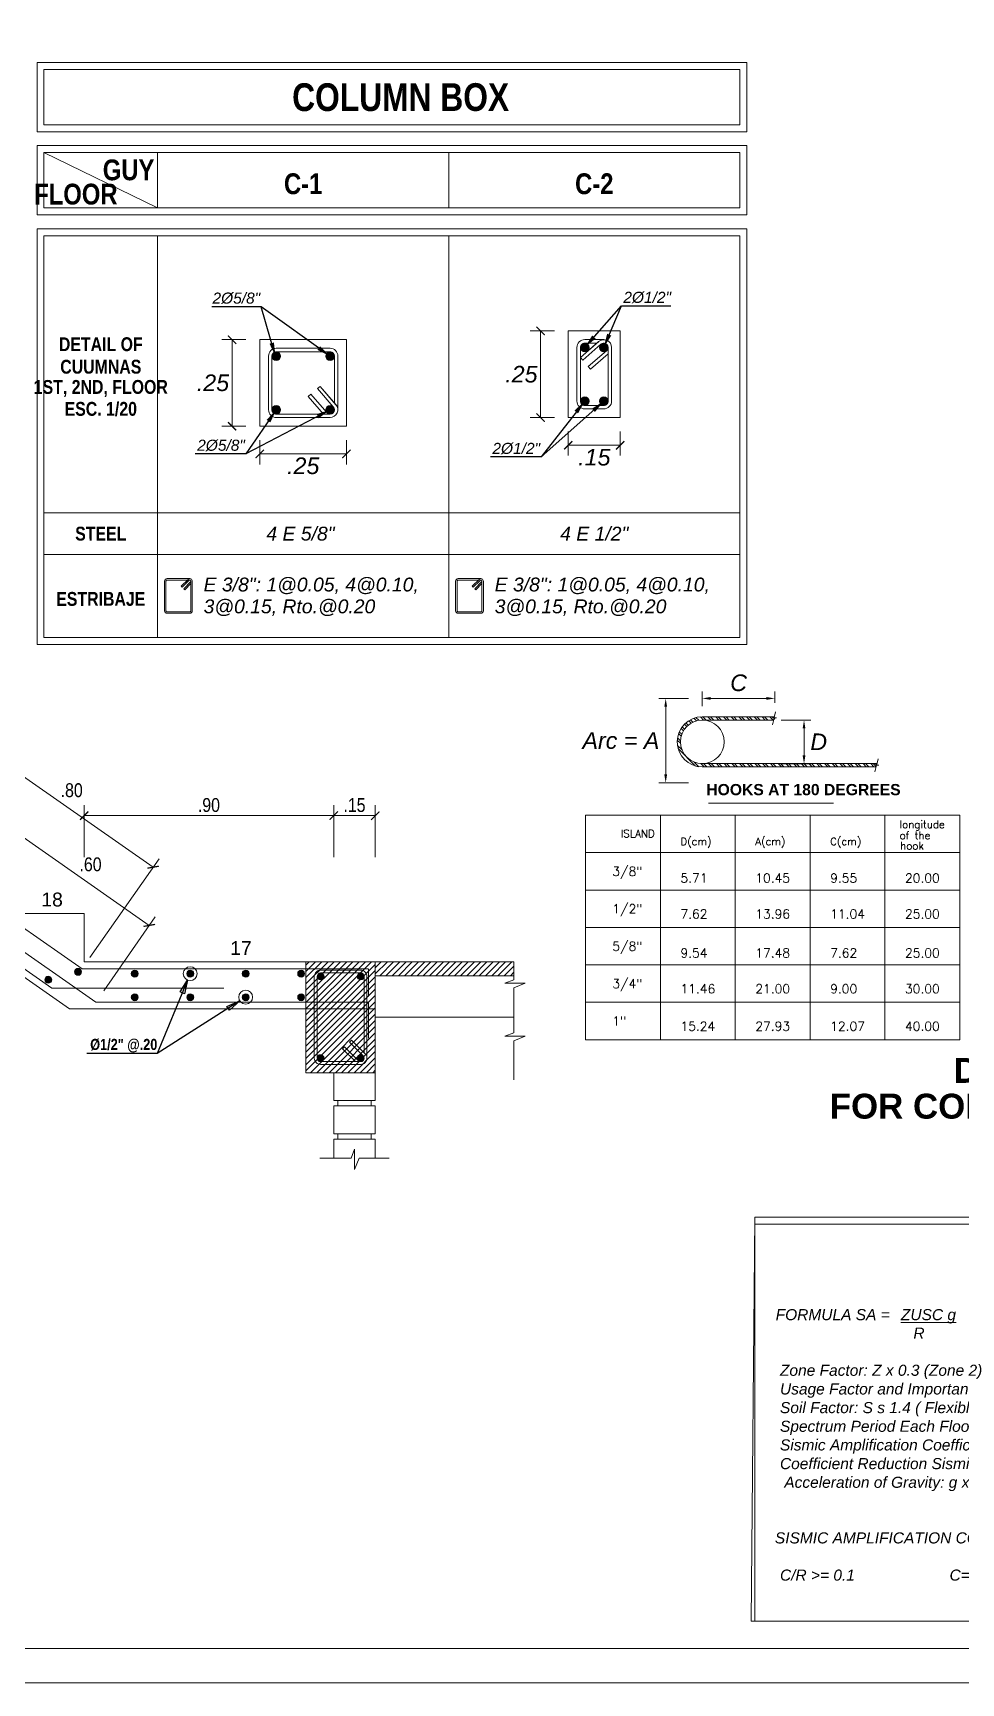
# Model space of a CAD drawing. Header units: millimetres. Extents: x 56 to 215, y 47 to 103.
# Drawn here: x 202.63 to 209.33, y 75.1 to 87.01 of the extents above; entities that cross this region are included whole.
import ezdxf
from ezdxf.enums import TextEntityAlignment as Align

# ---------------------------------------------------------------- set-up
doc = ezdxf.new("R2010")
doc.units = ezdxf.units.MM
doc.linetypes.add('CENTER2', pattern=[28.575, 19.05, -3.175, 3.175, -3.175])
for name, color, linetype, lineweight in [('E_Columna', 3, 'Continuous', 25), ('E_Estribo', 1, 'CENTER2', 20), ('E_Fierros', 2, 'Continuous', 50), ('G_Achurados', 54, 'Continuous', 5), ('G_Complemento', 30, 'Continuous', 20), ('G_Sombreados', 8, 'Continuous', 9), ('G_Texto', 122, 'Continuous', 20)]:
    doc.layers.add(name, color=color, linetype=linetype, lineweight=lineweight)
doc.layers.add('G_Acotación', color=171, linetype='Continuous')
doc.styles.add('Acotacion', font='ARIALN.TTF')
doc.styles.add('ARIAL', font='ariali.ttf', dxfattribs={"height": 0.12})
doc.styles.add('ARIAL1.2', font='arial.ttf', dxfattribs={"width": 1.2})
doc.styles.add('Cotas', font='ARIALNB.TTF', dxfattribs={"height": 0.1})
doc.styles.add('Notas', font='ARIALNB.TTF', dxfattribs={"height": 0.15})
doc.styles.add('Textos', font='simplex.shx', dxfattribs={"width": 0.8, "oblique": 20})
doc.styles.add('Titulo Detalles', font='swissb.ttf')
doc.dimstyles.new('125', dxfattribs={"dimtxt": 1, "dimasz": 0.06, "dimexe": 0.06, "dimexo": 0.1, "dimgap": 0.08, "dimtad": 3, "dimtih": 1, "dimtoh": 1, "dimlfac": 0.5, "dimzin": 1, "dimdsep": 46, "dimtxsty": 'Cotas', "dimblk": 'ARCHTICK', "dimcen": 2.5, "dimdle": 0.06, "dimclrt": 4, "dimazin": 0, "dimtp": 0.2, "dimtm": 0.2, "dimtfac": 1, "dimtix": 1, "dimtmove": 1, "dimatfit": 3, "dimfxl": 1, "dimtolj": 1, "dimtzin": 1, "dimarcsym": 0})
doc.dimstyles.new('Indicadores', dxfattribs={"dimtxt": 0.08, "dimasz": 0.08, "dimexe": 0.05, "dimexo": 0.1, "dimgap": 0.05, "dimtad": 2, "dimtih": 1, "dimtoh": 1, "dimzin": 4, "dimdsep": 46, "dimtxsty": 'ARIAL', "dimblk1": 'ARCHTICK', "dimblk2": 'ARCHTICK', "dimsah": 1, "dimcen": 0.02, "dimclrd": 8, "dimclre": 8, "dimclrt": 7, "dimadec": 0, "dimazin": 0, "dimtfac": 1, "dimtmove": 2, "dimatfit": 3, "dimldrblk": 'CLOSEDBLANK', "dimfxl": 1, "dimtolj": 1, "dimtzin": 4, "dimlwd": 9, "dimlwe": 9, "dimarcsym": 0})
doc.dimstyles.new('Lenin_20', dxfattribs={"dimscale": 0.5, "dimtxt": 0.1, "dimasz": 0.12, "dimexe": 0.15, "dimexo": 0.2, "dimgap": 0.05, "dimtad": 2, "dimtih": 1, "dimtoh": 1, "dimlfac": 0.4, "dimzin": 4, "dimdsep": 46, "dimtxsty": 'ARIAL', "dimblk": 'ARCHTICK', "dimcen": 0.12, "dimclrd": 256, "dimclre": 256, "dimclrt": 4, "dimazin": 1, "dimtm": 1e-09, "dimtfac": 1, "dimtmove": 2, "dimatfit": 2, "dimldrblk": 'ARCHTICK', "dimfxl": 1, "dimtolj": 1, "dimlwd": 13, "dimlwe": 18, "dimarcsym": 0})
doc.dimstyles.new('Lenin_25', dxfattribs={"dimscale": 0.5, "dimtxt": 0.2, "dimasz": 0.12, "dimexe": 0.15, "dimexo": 0.2, "dimgap": 0.05, "dimtad": 2, "dimtih": 1, "dimtoh": 1, "dimlfac": 0.5, "dimzin": 4, "dimdsep": 46, "dimtxsty": 'Acotacion', "dimblk": 'ARCHTICK', "dimcen": 0.12, "dimclrd": 256, "dimclre": 256, "dimclrt": 4, "dimazin": 1, "dimtm": 1e-09, "dimtfac": 1, "dimtmove": 2, "dimatfit": 2, "dimldrblk": 'ARCHTICK', "dimfxl": 1, "dimtolj": 1, "dimlwd": 13, "dimlwe": 18, "dimarcsym": 0})
doc.dimstyles.new('N1-20', dxfattribs={"dimtxt": 0.08, "dimasz": 0.07, "dimexe": 0.05, "dimexo": 0.12, "dimgap": 0.07, "dimtad": 2, "dimtih": 1, "dimtoh": 1, "dimlfac": 0.4, "dimzin": 4, "dimdsep": 46, "dimtxsty": 'ARIAL', "dimblk": 'ARCHTICK', "dimcen": 0.1, "dimdle": 0.05, "dimclrd": 256, "dimclre": 256, "dimclrt": 151, "dimadec": 0, "dimazin": 0, "dimtfac": 1, "dimtix": 1, "dimtmove": 0, "dimatfit": 3, "dimfxl": 1, "dimtolj": 1, "dimtzin": 0, "dimlwd": -1, "dimlwe": -1, "dimarcsym": 0})

# ---------------------------------------------------------------- blocks, each defined once
blk = doc.blocks.new('_ArchTick')
at = {"color": 0, "linetype": 'ByBlock', "const_width": 0.15}
blk.add_lwpolyline([(-0.5, -0.5), (0.5, 0.5)], dxfattribs=at)
blk = doc.blocks.new('*D411')
at = {"layer": 'Defpoints', "color": 0, "transparency": 16777216}
for p in [(201.677, 81.174), (203.5, 80.99), (202.987, 80.257)]:
    blk.add_point(p, dxfattribs=at)
at = {"layer": 'G_Acotación', "lineweight": 18, "transparency": 16777216}
for p, q in [((201.734, 81.256), (202.233, 81.969)), ((203.045, 80.339), (203.543, 81.051))]:
    blk.add_line(p, q, dxfattribs=at)
at = {"layer": 'G_Acotación', "lineweight": 13, "transparency": 16777216}
blk.add_line((202.19, 81.907), (203.5, 80.99), dxfattribs=at)
at = {"layer": 'G_Acotación', "lineweight": 13, "transparency": 16777216, "xscale": 0.06, "yscale": 0.06, "zscale": 0.06}
for p, rotation in [((202.19, 81.907), 145.0079798014343), ((203.5, 80.99), 325.0079798014343)]:
    blk.add_blockref('_ArchTick', p, dxfattribs=dict(at, rotation=rotation))
at = {"layer": 'G_Acotación', "color": 4, "lineweight": 5, "transparency": 16777216, "insert": (202.913, 81.545), "char_height": 0.1, "attachment_point": 5, "style": 'Acotacion'}
blk.add_mtext('\\A1;.80', dxfattribs=at)
blk = doc.blocks.new('*D416')
at = {"layer": 'Defpoints', "color": 0, "transparency": 16777216}
for p in [(205.103, 81.362), (204.803, 80.962), (205.103, 80.962)]:
    blk.add_point(p, dxfattribs=at)
at = {"layer": 'G_Acotación', "lineweight": 18, "transparency": 16777216}
for p, q in [((204.803, 81.062), (204.803, 81.437)), ((205.103, 81.062), (205.103, 81.437))]:
    blk.add_line(p, q, dxfattribs=at)
at = {"layer": 'G_Acotación', "lineweight": 13, "transparency": 16777216}
blk.add_line((204.803, 81.362), (205.103, 81.362), dxfattribs=at)
at = {"layer": 'G_Acotación', "lineweight": 13, "transparency": 16777216, "xscale": 0.06, "yscale": 0.06, "zscale": 0.06, "rotation": 180}
blk.add_blockref('_ArchTick', (204.803, 81.362), dxfattribs=at)
at = {"layer": 'G_Acotación', "lineweight": 13, "transparency": 16777216, "xscale": 0.06, "yscale": 0.06, "zscale": 0.06}
blk.add_blockref('_ArchTick', (205.103, 81.362), dxfattribs=at)
at = {"layer": 'G_Acotación', "color": 4, "lineweight": 5, "transparency": 16777216, "insert": (204.953, 81.438), "char_height": 0.1, "attachment_point": 5, "style": 'Acotacion'}
blk.add_mtext('\\A1;.15', dxfattribs=at)
blk = doc.blocks.new('*D417')
at = {"layer": 'Defpoints', "color": 0, "transparency": 16777216}
for p in [(203.003, 81.362), (203.003, 80.962), (204.803, 80.962)]:
    blk.add_point(p, dxfattribs=at)
at = {"layer": 'G_Acotación', "lineweight": 18, "transparency": 16777216}
for p, q in [((203.003, 81.062), (203.003, 81.437)), ((204.803, 81.062), (204.803, 81.437))]:
    blk.add_line(p, q, dxfattribs=at)
at = {"layer": 'G_Acotación', "lineweight": 13, "transparency": 16777216}
blk.add_line((204.803, 81.362), (203.003, 81.362), dxfattribs=at)
at = {"layer": 'G_Acotación', "lineweight": 13, "transparency": 16777216, "xscale": 0.06, "yscale": 0.06, "zscale": 0.06, "rotation": 180}
blk.add_blockref('_ArchTick', (203.003, 81.362), dxfattribs=at)
at = {"layer": 'G_Acotación', "lineweight": 13, "transparency": 16777216, "xscale": 0.06, "yscale": 0.06, "zscale": 0.06}
blk.add_blockref('_ArchTick', (204.803, 81.362), dxfattribs=at)
at = {"layer": 'G_Acotación', "color": 4, "lineweight": 5, "transparency": 16777216, "insert": (203.903, 81.438), "char_height": 0.1, "attachment_point": 5, "style": 'Acotacion'}
blk.add_mtext('\\A1;.90', dxfattribs=at)
blk = doc.blocks.new('*D486')
at = {"layer": 'Defpoints', "color": 0, "transparency": 16777216}
for p in [(202.49, 81.258), (202.103, 80.705), (203.086, 80.017)]:
    blk.add_point(p, dxfattribs=at)
at = {"layer": 'G_Acotación', "lineweight": 18, "transparency": 16777216}
for p, q in [((202.16, 80.787), (202.533, 81.319)), ((203.144, 80.099), (203.516, 80.631))]:
    blk.add_line(p, q, dxfattribs=at)
at = {"layer": 'G_Acotación', "lineweight": 13, "transparency": 16777216}
blk.add_line((203.473, 80.57), (202.49, 81.258), dxfattribs=at)
at = {"layer": 'G_Acotación', "lineweight": 13, "transparency": 16777216, "xscale": 0.06, "yscale": 0.06, "zscale": 0.06}
for p, rotation in [((202.49, 81.258), 145.007979801449), ((203.473, 80.57), 325.007979801449)]:
    blk.add_blockref('_ArchTick', p, dxfattribs=dict(at, rotation=rotation))
at = {"layer": 'G_Acotación', "color": 4, "lineweight": 5, "transparency": 16777216, "insert": (203.049, 81.01), "char_height": 0.1, "attachment_point": 5, "style": 'Acotacion'}
blk.add_mtext('\\A1;.60', dxfattribs=at)
blk = doc.blocks.new('*D488')
at = {"layer": 'Defpoints', "color": 0, "transparency": 16777216}
for p in [(206.495, 84.235), (206.87, 84.235), (206.87, 84.035)]:
    blk.add_point(p, dxfattribs=at)
at = {"layer": 'G_Acotación', "lineweight": 18, "transparency": 16777216}
for p, q in [((206.495, 84.135), (206.495, 83.96)), ((206.87, 84.135), (206.87, 83.96))]:
    blk.add_line(p, q, dxfattribs=at)
at = {"layer": 'G_Acotación', "lineweight": 13, "transparency": 16777216}
blk.add_line((206.495, 84.035), (206.87, 84.035), dxfattribs=at)
at = {"layer": 'G_Acotación', "lineweight": 13, "transparency": 16777216, "xscale": 0.06, "yscale": 0.06, "zscale": 0.06, "rotation": 180}
blk.add_blockref('_ArchTick', (206.495, 84.035), dxfattribs=at)
at = {"layer": 'G_Acotación', "lineweight": 13, "transparency": 16777216, "xscale": 0.06, "yscale": 0.06, "zscale": 0.06}
blk.add_blockref('_ArchTick', (206.87, 84.035), dxfattribs=at)
at = {"layer": 'G_Acotación', "color": 4, "lineweight": 5, "transparency": 16777216, "insert": (206.683, 83.948), "char_height": 0.12, "attachment_point": 5, "style": 'ARIAL'}
blk.add_mtext('\\A1;.15', dxfattribs=at)
blk = doc.blocks.new('*D489')
at = {"layer": 'Defpoints', "color": 0, "transparency": 16777216}
for p in [(206.295, 84.86), (206.495, 84.86), (206.495, 84.235)]:
    blk.add_point(p, dxfattribs=at)
at = {"layer": 'G_Acotación', "lineweight": 18, "transparency": 16777216}
for p, q in [((206.395, 84.86), (206.22, 84.86)), ((206.395, 84.235), (206.22, 84.235))]:
    blk.add_line(p, q, dxfattribs=at)
at = {"layer": 'G_Acotación', "lineweight": 13, "transparency": 16777216}
blk.add_line((206.295, 84.235), (206.295, 84.86), dxfattribs=at)
at = {"layer": 'G_Acotación', "lineweight": 13, "transparency": 16777216, "xscale": 0.06, "yscale": 0.06, "zscale": 0.06}
for p, rotation in [((206.295, 84.86), 90), ((206.295, 84.235), 270)]:
    blk.add_blockref('_ArchTick', p, dxfattribs=dict(at, rotation=rotation))
at = {"layer": 'G_Acotación', "color": 4, "lineweight": 5, "transparency": 16777216, "insert": (206.157, 84.547), "char_height": 0.12, "attachment_point": 5, "style": 'ARIAL'}
blk.add_mtext('\\A1;.25', dxfattribs=at)
blk = doc.blocks.new('*D490')
at = {"layer": 'Defpoints', "color": 0, "transparency": 16777216}
for p in [(204.27, 84.172), (204.895, 84.172), (204.895, 83.972)]:
    blk.add_point(p, dxfattribs=at)
at = {"layer": 'G_Acotación', "lineweight": 18, "transparency": 16777216}
for p, q in [((204.27, 84.072), (204.27, 83.897)), ((204.895, 84.072), (204.895, 83.897))]:
    blk.add_line(p, q, dxfattribs=at)
at = {"layer": 'G_Acotación', "lineweight": 13, "transparency": 16777216}
blk.add_line((204.27, 83.972), (204.895, 83.972), dxfattribs=at)
at = {"layer": 'G_Acotación', "lineweight": 13, "transparency": 16777216, "xscale": 0.06, "yscale": 0.06, "zscale": 0.06, "rotation": 180}
blk.add_blockref('_ArchTick', (204.27, 83.972), dxfattribs=at)
at = {"layer": 'G_Acotación', "lineweight": 13, "transparency": 16777216, "xscale": 0.06, "yscale": 0.06, "zscale": 0.06}
blk.add_blockref('_ArchTick', (204.895, 83.972), dxfattribs=at)
at = {"layer": 'G_Acotación', "color": 4, "lineweight": 5, "transparency": 16777216, "insert": (204.583, 83.886), "char_height": 0.12, "attachment_point": 5, "style": 'ARIAL'}
blk.add_mtext('\\A1;.25', dxfattribs=at)
blk = doc.blocks.new('*D491')
at = {"layer": 'Defpoints', "color": 0, "transparency": 16777216}
for p in [(204.07, 84.797), (204.27, 84.797), (204.27, 84.172)]:
    blk.add_point(p, dxfattribs=at)
at = {"layer": 'G_Acotación', "lineweight": 18, "transparency": 16777216}
for p, q in [((204.17, 84.797), (203.995, 84.797)), ((204.17, 84.172), (203.995, 84.172))]:
    blk.add_line(p, q, dxfattribs=at)
at = {"layer": 'G_Acotación', "lineweight": 13, "transparency": 16777216}
blk.add_line((204.07, 84.172), (204.07, 84.797), dxfattribs=at)
at = {"layer": 'G_Acotación', "lineweight": 13, "transparency": 16777216, "xscale": 0.06, "yscale": 0.06, "zscale": 0.06}
for p, rotation in [((204.07, 84.797), 90), ((204.07, 84.172), 270)]:
    blk.add_blockref('_ArchTick', p, dxfattribs=dict(at, rotation=rotation))
at = {"layer": 'G_Acotación', "color": 4, "lineweight": 5, "transparency": 16777216, "insert": (203.932, 84.485), "char_height": 0.12, "attachment_point": 5, "style": 'ARIAL'}
blk.add_mtext('\\A1;.25', dxfattribs=at)
blk = doc.blocks.new('*D434')
at = {"layer": 'Defpoints', "color": 0, "transparency": 16777216}
for p in [(207.462, 82.208), (207.462, 82.052), (207.985, 82.076)]:
    blk.add_point(p, dxfattribs=at)
at = {"layer": 'G_Acotación', "color": 8, "lineweight": 9, "transparency": 16777216}
for p, q in [((207.462, 82.152), (207.462, 82.258)), ((207.925, 82.208), (207.522, 82.208)), ((207.985, 82.176), (207.985, 82.258))]:
    blk.add_line(p, q, dxfattribs=at)
at = {"layer": 'G_Acotación', "color": 8, "transparency": 16777216}
for points in [[(207.522, 82.218), (207.522, 82.198), (207.462, 82.208)], [(207.925, 82.218), (207.925, 82.198), (207.985, 82.208)]]:
    blk.add_solid(points, dxfattribs=at)
at = {"layer": 'G_Acotación', "color": 7, "lineweight": 5, "transparency": 16777216, "insert": (207.724, 82.32), "char_height": 0.12, "attachment_point": 5, "style": 'ARIAL'}
blk.add_mtext('\\A1;C', dxfattribs=at)
blk = doc.blocks.new('_ClosedBlank')
at = {"color": 0, "linetype": 'ByBlock', "lineweight": -2}
for p, q in [((-1, 0.17), (0, 0)), ((-1, 0.17), (-1, -0.17)), ((0, 0), (-1, -0.17))]:
    blk.add_line(p, q, dxfattribs=at)
blk = doc.blocks.new('*D435')
at = {"layer": 'Defpoints', "color": 0, "transparency": 16777216}
for p in [(207.462, 82.208), (207.198, 81.599), (207.462, 81.599)]:
    blk.add_point(p, dxfattribs=at)
at = {"layer": 'G_Acotación', "color": 8, "lineweight": 9, "transparency": 16777216}
for p, q in [((207.362, 82.208), (207.148, 82.208)), ((207.198, 82.148), (207.198, 81.659)), ((207.362, 81.599), (207.148, 81.599))]:
    blk.add_line(p, q, dxfattribs=at)
at = {"layer": 'G_Acotación', "color": 8, "transparency": 16777216}
for points in [[(207.188, 82.148), (207.208, 82.148), (207.198, 82.208)], [(207.188, 81.659), (207.208, 81.659), (207.198, 81.599)]]:
    blk.add_solid(points, dxfattribs=at)
at = {"layer": 'G_Acotación', "color": 7, "lineweight": 5, "transparency": 16777216, "insert": (206.875, 81.903), "char_height": 0.12, "attachment_point": 5, "style": 'ARIAL'}
blk.add_mtext('\\A1;Arc = A', dxfattribs=at)
blk = doc.blocks.new('*D436')
at = {"layer": 'Defpoints', "color": 0, "transparency": 16777216}
for p in [(207.932, 82.052), (207.932, 81.737), (208.196, 81.737)]:
    blk.add_point(p, dxfattribs=at)
at = {"layer": 'G_Acotación', "color": 8, "lineweight": 9, "transparency": 16777216}
for p, q in [((208.032, 82.052), (208.246, 82.052)), ((208.196, 81.992), (208.196, 81.797)), ((208.032, 81.737), (208.246, 81.737))]:
    blk.add_line(p, q, dxfattribs=at)
at = {"layer": 'G_Acotación', "color": 8, "transparency": 16777216}
for points in [[(208.186, 81.992), (208.206, 81.992), (208.196, 82.052)], [(208.186, 81.797), (208.206, 81.797), (208.196, 81.737)]]:
    blk.add_solid(points, dxfattribs=at)
at = {"layer": 'G_Acotación', "color": 7, "lineweight": 5, "transparency": 16777216, "insert": (208.302, 81.895), "char_height": 0.12, "attachment_point": 5, "style": 'ARIAL'}
blk.add_mtext('\\A1;D', dxfattribs=at)

msp = doc.modelspace()

# ---------------------------------------------------------------- hatches: boundary and pattern name
at = {"layer": 'E_Fierros', "lineweight": 5}
for points in [[(204.3891, 84.6472, 1), (204.3891, 84.7097, 1)], [(204.7454, 84.6784, 1), (204.8079, 84.6784, 1)], [(206.6141, 84.7097, 1), (206.6141, 84.7722, 1)], [(206.7516, 84.7097, 1), (206.7516, 84.7722, 1)], [(204.3579, 84.2909, 1), (204.4204, 84.2909, 1)], [(204.7454, 84.2909, 1), (204.8079, 84.2909, 1)], [(206.6454, 84.3534, 1), (206.5829, 84.3534, 1)], [(206.7516, 84.3222, 1), (206.7516, 84.3847, 1)], [(204.6832, 80.2018, 1), (204.7332, 80.2018, 1)], [(204.6832, 80.2018, 1), (204.7332, 80.2018, 1)], [(204.9732, 80.2018, 1), (205.0232, 80.2018, 1)], [(204.9732, 80.2018, 1), (205.0232, 80.2018, 1)], [(204.7332, 79.6118, 1), (204.6832, 79.6118, 1)], [(205.0232, 79.6118, 1), (204.9732, 79.6118, 1)]]:
    msp.add_hatch(color=256, dxfattribs=at).paths.add_polyline_path(points)
at = {"layer": 'E_Fierros', "linetype": 'ByBlock', "lineweight": 5}
h = msp.add_hatch(dxfattribs=at)
h.set_pattern_fill('ANSI32', color=256, scale=0.105, angle=90, style=0)
h.set_pattern_definition([(135, (191.56808, 71.05956), (-0.02784233, -0.02784233), []), (135, (191.56808, 71.07812), (-0.02784233, -0.02784233), [])])
h.paths.add_polyline_path([(207.4621, 82.0758, 1), (207.4621, 81.7136), (208.7165, 81.7136), (208.7198, 81.7263), (208.7363, 81.7273), (208.7118, 81.7303), (208.7208, 81.7308), (208.7223, 81.7372), (207.4621, 81.7372, -0.4142136), (207.3046, 81.8947, -0.4142136), (207.4621, 82.0522), (207.9854, 82.0522), (207.9854, 82.0758)])
at = {"layer": 'E_Fierros', "lineweight": 5}
h = msp.add_hatch(color=256, dxfattribs=at)
edge = h.paths.add_edge_path()
edge.add_arc((202.959, 80.2348), 0.025, 0, 360)
h = msp.add_hatch(color=256, dxfattribs=at)
edge = h.paths.add_edge_path()
edge.add_arc((202.744, 80.1779), 0.025, 0, 360)
h = msp.add_hatch(color=256, dxfattribs=at)
edge = h.paths.add_edge_path()
edge.add_arc((203.3682, 80.2218), 0.025, 0, 360)
h = msp.add_hatch(color=256, dxfattribs=at)
edge = h.paths.add_edge_path()
edge.add_arc((203.7682, 80.2218), 0.025, 0, 360)
h = msp.add_hatch(color=256, dxfattribs=at)
edge = h.paths.add_edge_path()
edge.add_arc((204.1682, 80.2218), 0.025, 0, 360)
h = msp.add_hatch(color=256, dxfattribs=at)
edge = h.paths.add_edge_path()
edge.add_arc((204.5682, 80.2218), 0.025, 0, 360)
h = msp.add_hatch(color=256, dxfattribs=at)
edge = h.paths.add_edge_path()
edge.add_arc((203.3682, 80.0518), 0.025, 0, 360)
h = msp.add_hatch(color=256, dxfattribs=at)
edge = h.paths.add_edge_path()
edge.add_arc((203.7682, 80.0518), 0.025, 0, 360)
h = msp.add_hatch(color=256, dxfattribs=at)
edge = h.paths.add_edge_path()
edge.add_arc((204.1682, 80.0518), 0.025, 0, 360)
h = msp.add_hatch(color=256, dxfattribs=at)
edge = h.paths.add_edge_path()
edge.add_arc((204.5682, 80.0518), 0.025, 0, 360)
at = {"layer": 'G_Achurados', "lineweight": 5, "ltscale": 0.05}
h = msp.add_hatch(dxfattribs=at)
h.set_pattern_fill('ANSI31', color=256, scale=0.01, style=0)
h.set_pattern_definition([(45, (75.608952, 7.12147), (-0.02245064, 0.02245064), [])])
h.paths.add_polyline_path([(205.1032, 80.3068), (205.1032, 80.2068), (206.1032, 80.2068), (206.1032, 80.3068)])
at = {"layer": 'G_Sombreados', "lineweight": 5}
h = msp.add_hatch(dxfattribs=at)
h.set_pattern_fill('LINE', color=256, scale=0.01, angle=45, style=0)
h.set_pattern_definition([(45, (-906.120396, -715.278804), (-0.0224506403, 0.0224506403), [])])
h.paths.add_polyline_path([(204.6032, 79.5068), (205.1032, 79.5068), (205.1032, 80.3068), (204.6032, 80.3068)])

# ---------------------------------------------------------------- linework, layer by layer
at = {"lineweight": 5}
for points in [[(215.0892, 75.1029), (215.0892, 102.6587), (174.0392, 102.6587), (174.0392, 75.1029)], [(214.8392, 75.3529), (214.8392, 102.4087), (174.2892, 102.4087), (174.2892, 75.3529)]]:
    msp.add_lwpolyline(points, close=True, dxfattribs=at)
at = {"layer": 'E_Columna', "lineweight": 5}
msp.add_line((205.1032, 80.3068), (206.1032, 80.3068), dxfattribs=at)
for points in [[(204.2704, 84.1722), (204.8954, 84.1722), (204.8954, 84.7972), (204.2704, 84.7972)], [(206.8704, 84.2347), (206.8704, 84.8597), (206.4954, 84.8597), (206.4954, 84.2347)], [(205.1032, 79.5068), (205.1032, 80.3068), (204.6032, 80.3068), (204.6032, 79.5068)], [(204.6032, 79.5068), (205.1032, 79.5068), (205.1032, 80.3068), (204.6032, 80.3068)]]:
    msp.add_lwpolyline(points, close=True, dxfattribs=at)
at = {"layer": 'E_Estribo', "lineweight": 5}
for p, q in [((206.7149, 84.7836), (206.5828, 84.6687)), ((206.7312, 84.7647), (206.5992, 84.6498)), ((206.7312, 84.7647), (206.5992, 84.6498)), ((204.8003, 84.3113), (204.6855, 84.4434)), ((204.8003, 84.3113), (204.6855, 84.4434)), ((204.8192, 84.3276), (204.7044, 84.4598))]:
    msp.add_line(p, q, dxfattribs=at)
at = {"layer": 'E_Estribo', "linetype": 'Continuous', "lineweight": 5}
for points in [[(206.7516, 84.7972), (206.6141, 84.7972, 0.4142136), (206.5579, 84.7409), (206.5579, 84.3534, 0.4142136), (206.6141, 84.2972), (206.7516, 84.2972, 0.4142136), (206.8079, 84.3534), (206.8079, 84.7409, 0.644941), (206.7145, 84.7832), (206.5828, 84.6687), (206.5992, 84.6498), (206.7312, 84.7647, -0.6409998), (206.7829, 84.7409), (206.7829, 84.3534, -0.4142136), (206.7516, 84.3222), (206.6141, 84.3222, -0.4142136), (206.5829, 84.3534), (206.5829, 84.7409, -0.4142136), (206.6141, 84.7722), (206.7018, 84.7722)], [(204.8329, 84.2909), (204.8329, 84.6784, 0.4142136), (204.7766, 84.7347), (204.3891, 84.7347, 0.4142136), (204.3329, 84.6784), (204.3329, 84.2909, 0.4142136), (204.3891, 84.2347), (204.7766, 84.2347, 0.644941), (204.8189, 84.3281), (204.7044, 84.4598), (204.6855, 84.4434), (204.8003, 84.3113, -0.6409998), (204.7766, 84.2597), (204.3891, 84.2597, -0.4142136), (204.3579, 84.2909), (204.3579, 84.6784, -0.4142136), (204.3891, 84.7097), (204.7766, 84.7097, -0.4142136), (204.8079, 84.6784), (204.8079, 84.3407)]]:
    msp.add_lwpolyline(points, format="xyb", dxfattribs=at)
at = {"layer": 'E_Estribo', "lineweight": 5}
for points in [[(206.5992, 84.6498), (206.5828, 84.6687)], [(204.6855, 84.4434), (204.7044, 84.4598)]]:
    msp.add_lwpolyline(points, dxfattribs=at)
at = {"layer": 'E_Estribo', "linetype": 'Continuous', "lineweight": 5}
for points in [[(206.7829, 84.6936), (206.6563, 84.5835), (206.6399, 84.6024), (206.772, 84.7172)], [(204.7292, 84.2597), (204.6192, 84.3863), (204.6381, 84.4027), (204.7529, 84.2706)]]:
    msp.add_lwpolyline(points, dxfattribs=at)
for points in [[(203.7829, 83.0542, 0.6681786), (203.7521, 83.0669), (203.7026, 83.0174), (203.7097, 83.0104), (203.7592, 83.0599, -0.6681786), (203.7729, 83.0542), (203.7729, 82.8402, -0.4142136), (203.7649, 82.8322), (203.6009, 82.8322, -0.4142136), (203.5929, 82.8402), (203.5929, 83.0542, -0.4142136), (203.6009, 83.0622), (203.7474, 83.0622), (203.7521, 83.0669, -0.1989124), (203.7649, 83.0722), (203.6009, 83.0722, 0.4142136), (203.5829, 83.0542), (203.5829, 82.8402, 0.4142136), (203.6009, 82.8222), (203.7649, 82.8222, 0.4142136), (203.7829, 82.8402)], [(203.7729, 83.0367), (203.7729, 83.0542, -0.1989124), (203.7705, 83.0485), (203.721, 82.999), (203.7281, 82.992)], [(205.8829, 83.0542, 0.6681786), (205.8521, 83.0669), (205.8026, 83.0174), (205.8097, 83.0104), (205.8592, 83.0599, -0.6681786), (205.8729, 83.0542), (205.8729, 82.8402, -0.4142136), (205.8649, 82.8322), (205.7009, 82.8322, -0.4142136), (205.6929, 82.8402), (205.6929, 83.0542, -0.4142136), (205.7009, 83.0622), (205.8474, 83.0622), (205.8521, 83.0669, -0.1989124), (205.8649, 83.0722), (205.7009, 83.0722, 0.4142136), (205.6829, 83.0542), (205.6829, 82.8402, 0.4142136), (205.7009, 82.8222), (205.8649, 82.8222, 0.4142136), (205.8829, 82.8402)], [(205.8729, 83.0367), (205.8729, 83.0542, -0.1989124), (205.8705, 83.0485), (205.821, 82.999), (205.8281, 82.992)], [(204.9982, 79.5668, 0.4142136), (205.0432, 79.6118), (205.0432, 79.6305), (204.9311, 79.7426), (204.9169, 79.7285), (205.0159, 79.6295, -0.1989124), (205.0232, 79.6118, -0.4142136), (204.9982, 79.5868), (204.7082, 79.5868, -0.4142136), (204.6832, 79.6118), (204.6832, 80.2018, -0.4142136), (204.7082, 80.2268), (204.9982, 80.2268, -0.4142136), (205.0232, 80.2018), (205.0232, 79.6505), (205.0432, 79.6305), (205.0432, 80.2018, 0.4142136), (204.9982, 80.2468), (204.7082, 80.2468, 0.4142136), (204.6632, 80.2018), (204.6632, 79.6118, 0.4142136), (204.7082, 79.5668)], [(204.8816, 79.6931), (204.8674, 79.679), (204.9596, 79.5868), (204.9982, 79.5868, -0.1989124), (204.9806, 79.5941)]]:
    msp.add_lwpolyline(points, format="xyb", close=True, dxfattribs=at)
at = {"layer": 'E_Fierros', "lineweight": 5}
for p, q in [((202.769, 80.1168), (199.3547, 82.5068)), ((202.9875, 80.2568), (201.6767, 81.1744)), ((203.0862, 80.0168), (202.1031, 80.705)), ((205.052, 80.2568), (202.9875, 80.2568)), ((205.0532, 80.2568), (205.0532, 80.0568)), ((204.0111, 80.1168), (202.769, 80.1168)), ((205.0532, 80.0168), (203.0862, 80.0168)), ((205.0532, 80.0168), (205.0532, 79.7568))]:
    msp.add_line(p, q, dxfattribs=at)
at = {"layer": 'E_Fierros', "linetype": 'ByBlock', "lineweight": 5}
for p, q in [((207.4621, 82.0758), (207.9824, 82.0758)), ((207.4621, 82.0522), (207.9766, 82.0522)), ((207.4621, 81.7372), (208.7223, 81.7372)), ((207.4621, 81.7136), (208.7165, 81.7136))]:
    msp.add_line(p, q, dxfattribs=at)
at = {"layer": 'E_Fierros', "lineweight": 5}
for centre, radius in [((204.3891, 84.6784), 0.0312), ((204.7766, 84.6784), 0.0312), ((206.6141, 84.7409), 0.0312), ((206.7516, 84.7409), 0.0312), ((204.3891, 84.2909), 0.0312), ((204.7766, 84.2909), 0.0312), ((206.6141, 84.3534), 0.0312), ((206.7516, 84.3534), 0.0312), ((202.959, 80.2348), 0.025), ((202.744, 80.1779), 0.025), ((203.3682, 80.2218), 0.025), ((203.7682, 80.2218), 0.025), ((204.1682, 80.2218), 0.025), ((204.5682, 80.2218), 0.025), ((204.7082, 80.2018), 0.025), ((204.7082, 80.2018), 0.025), ((204.7082, 80.2018), 0.025), ((204.7082, 80.2018), 0.025), ((204.9982, 80.2018), 0.025), ((204.9982, 80.2018), 0.025), ((204.9982, 80.2018), 0.025), ((204.9982, 80.2018), 0.025), ((203.3682, 80.0518), 0.025), ((203.7682, 80.0518), 0.025), ((204.1682, 80.0518), 0.025), ((204.5682, 80.0518), 0.025), ((204.7082, 79.6118), 0.025), ((204.9982, 79.6118), 0.025), ((204.9982, 79.6118), 0.025)]:
    msp.add_circle(centre, radius, dxfattribs=at)
at = {"layer": 'E_Fierros', "linetype": 'ByBlock', "lineweight": 5}
msp.add_circle((207.4621, 81.8947), 0.1575, dxfattribs=at)
msp.add_arc((207.4621, 81.8947), 0.1811, 90, 270, dxfattribs=at)
at = {"layer": 'G_Achurados', "lineweight": 5, "ltscale": 0.05}
for points in [[(205.1032, 80.3068), (206.1032, 80.3068), (206.1032, 80.2068), (205.1032, 80.2068)], [(205.1032, 80.2068), (206.1032, 80.2068), (206.1032, 80.1777), (206.0382, 80.1532), (206.1847, 80.1532), (206.1032, 80.1206), (206.1032, 79.9068), (205.1032, 79.9068)]]:
    msp.add_lwpolyline(points, close=True, dxfattribs=at)
at = {"layer": 'G_Complemento', "lineweight": 5}
for p, q in [((206.6196, 81.3654), (206.6196, 79.7454)), ((206.6196, 81.3654), (209.3196, 81.3654)), ((207.1596, 81.3654), (207.1596, 79.7454)), ((207.6996, 81.3654), (207.6996, 79.7454)), ((208.2396, 81.363), (208.2396, 79.7454)), ((208.7796, 81.3606), (208.7796, 79.7454)), ((209.3196, 81.3654), (209.3196, 79.7454)), ((206.6196, 81.0954), (209.3196, 81.0954)), ((206.6196, 80.8254), (209.3196, 80.8254)), ((206.6196, 80.5554), (209.3196, 80.5554)), ((206.6196, 80.2854), (209.3196, 80.2854)), ((206.6196, 80.0154), (209.3196, 80.0154)), ((206.6196, 79.7454), (209.3196, 79.7454))]:
    msp.add_line(p, q, dxfattribs=at)
at = {"layer": 'G_Complemento', "color": 1, "lineweight": 5}
for p, q in [((204.8332, 79.3068), (204.8332, 79.2668)), ((205.0732, 79.3068), (205.0732, 79.2668)), ((204.8332, 79.0668), (204.8332, 79.0268)), ((204.8332, 79.0668), (204.8332, 79.0268)), ((205.0732, 79.0668), (205.0732, 79.0268))]:
    msp.add_line(p, q, dxfattribs=at)
at = {"layer": 'G_Complemento', "color": 0, "lineweight": 5}
for points in [[(202.6629, 86.2972), (207.7829, 86.2972), (207.7829, 86.7972), (202.6629, 86.7972)], [(202.6629, 85.6972), (207.7829, 85.6972), (207.7829, 86.1972), (202.6629, 86.1972)], [(202.6629, 82.5972), (207.7829, 82.5972), (207.7829, 85.5972), (202.6629, 85.5972)], [(207.8156, 75.5488), (214.0092, 75.5488), (214.0342, 78.4644), (207.8406, 78.4644)]]:
    msp.add_lwpolyline(points, close=True, dxfattribs=at)
at = {"layer": 'G_Complemento', "lineweight": 5, "ltscale": 1.1}
for points in [[(202.7129, 86.3472), (207.7329, 86.3472), (207.7329, 86.7472), (202.7129, 86.7472)], [(202.7129, 85.7472), (207.7329, 85.7472), (207.7329, 86.1472), (202.7129, 86.1472)], [(202.7129, 82.6472), (207.7329, 82.6472), (207.7329, 85.5472), (202.7129, 85.5472)], [(207.8406, 75.5488), (213.9842, 75.5488), (213.9842, 78.4144), (207.8406, 78.4144)]]:
    msp.add_lwpolyline(points, close=True, dxfattribs=at)
at = {"layer": 'G_Complemento', "lineweight": 5}
for points in [[(202.7129, 85.7472), (203.5329, 85.7472), (203.5329, 86.1472), (202.7129, 86.1472)], [(203.5329, 85.7472), (205.6329, 85.7472), (205.6329, 86.1472), (203.5329, 86.1472)], [(205.6329, 85.7472), (207.7329, 85.7472), (207.7329, 86.1472), (205.6329, 86.1472)], [(202.7129, 83.5472), (207.7329, 83.5472), (207.7329, 85.5472), (202.7129, 85.5472)], [(203.5329, 82.6472), (205.6329, 82.6472), (205.6329, 85.5472), (203.5329, 85.5472)], [(203.5329, 83.5472), (205.6329, 83.5472), (205.6329, 85.5472), (203.5329, 85.5472)], [(205.6329, 82.6472), (207.7329, 82.6472), (207.7329, 85.5472), (205.6329, 85.5472)], [(205.6329, 83.5472), (207.7329, 83.5472), (207.7329, 85.5472), (205.6329, 85.5472)], [(207.7329, 85.5472), (205.6329, 85.5472), (205.6329, 83.5472), (207.7329, 83.5472)], [(207.7329, 82.6472), (207.7329, 82.6472), (207.7329, 85.5472), (207.7329, 85.5472)], [(207.7329, 82.6472), (207.7329, 82.6472), (207.7329, 85.5472), (207.7329, 85.5472)], [(202.7129, 83.2472), (207.7329, 83.2472), (207.7329, 83.5472), (202.7129, 83.5472)], [(203.5329, 83.2472), (205.6329, 83.2472), (205.6329, 83.5472), (203.5329, 83.5472)], [(205.6329, 83.2472), (207.7329, 83.2472), (207.7329, 83.5472), (205.6329, 83.5472)], [(207.7329, 83.5472), (205.6329, 83.5472), (205.6329, 83.2472), (207.7329, 83.2472)], [(202.7129, 82.6472), (207.7329, 82.6472), (207.7329, 83.2472), (202.7129, 83.2472)], [(203.5329, 82.6472), (205.6329, 82.6472), (205.6329, 83.2472), (203.5329, 83.2472)], [(205.6329, 82.6472), (207.7329, 82.6472), (207.7329, 83.2472), (205.6329, 83.2472)], [(207.7329, 83.2472), (205.6329, 83.2472), (205.6329, 82.6472), (207.7329, 82.6472)]]:
    msp.add_lwpolyline(points, close=True, dxfattribs=at)
for points in [[(202.7129, 85.7472), (203.5329, 85.7472), (202.7129, 86.1472), (202.7129, 85.7472)], [(197.7032, 82.3568), (199.4818, 82.3568), (202.8961, 79.9668), (205.1032, 79.9668), (205.1032, 80.3068), (203.0032, 80.3068), (203.0032, 80.6568), (202.5032, 80.6568), (202.5032, 81.0068), (202.0032, 81.0068), (202.0032, 81.3568), (201.5032, 81.3568), (201.5032, 81.7068), (201.0032, 81.7068), (201.0032, 82.0568), (200.5032, 82.0568), (200.5032, 82.4068), (200.0032, 82.4068), (200.0032, 82.7568), (197.7032, 82.7568)], [(206.1032, 80.02), (206.1032, 79.7943), (206.0382, 79.7698), (206.1847, 79.7698), (206.1032, 79.7372), (206.1032, 79.4566)], [(204.7032, 78.8898), (204.929, 78.8898), (204.9534, 78.9548), (204.9534, 78.8083), (204.9861, 78.8898), (205.2032, 78.8898)]]:
    msp.add_lwpolyline(points, dxfattribs=at)
at = {"layer": 'G_Complemento', "linetype": 'ByBlock', "lineweight": 5}
for points in [[(207.9911, 82.1118), (207.9811, 82.0703), (207.9721, 82.0698), (207.9966, 82.0668), (207.9801, 82.0658), (207.9675, 82.0172)], [(208.7308, 81.7723), (208.7208, 81.7308), (208.7118, 81.7303), (208.7363, 81.7273), (208.7198, 81.7263), (208.7073, 81.6777)]]:
    msp.add_lwpolyline(points, dxfattribs=at)
at = {"layer": 'G_Complemento', "color": 1, "lineweight": 5}
for points in [[(204.8032, 79.5068), (205.1032, 79.5068), (205.1032, 79.3068), (204.8032, 79.3068)], [(204.8032, 79.2668), (205.1032, 79.2668), (205.1032, 79.0668), (204.8032, 79.0668)]]:
    msp.add_lwpolyline(points, close=True, dxfattribs=at)
msp.add_lwpolyline([(204.8032, 78.8898), (204.8032, 79.0268), (205.1032, 79.0268), (205.1032, 78.8898)], dxfattribs=at)
at = {"layer": 'G_Texto', "lineweight": 5}
msp.add_line((207.5064, 81.4533), (208.4089, 81.4533), dxfattribs=at)
for centre in [(203.7682, 80.2218), (204.1682, 80.0518)]:
    msp.add_circle(centre, 0.05, dxfattribs=at)

# ---------------------------------------------------------------- texts
at = {"layer": 'E_Columna', "lineweight": 5, "style": 'Notas'}
for s, height, p in [('COLUMN BOX', 0.2, (205.2861, 86.4472)), ('GUY', 0.15, (203.3234, 85.9473)), ('C-1', 0.15, (204.5829, 85.8472)), ('C-2', 0.15, (206.6829, 85.8472)), ('FLOOR', 0.15, (202.9432, 85.7723)), ('DETAIL OF', 0.1, (203.1229, 84.7141)), ('CUUMNAS', 0.1, (203.1229, 84.5518)), ('1ST, 2ND, FLOOR', 0.1, (203.1229, 84.4058)), ('ESC. 1/20', 0.1, (203.1229, 84.2476)), ('STEEL', 0.1, (203.1229, 83.3472)), ('ESTRIBAJE', 0.1, (203.1229, 82.8762))]:
    msp.add_text(s, height=height, rotation=0.03015, dxfattribs=at).set_placement(p, align=Align.CENTER)
at = {"layer": 'G_Texto', "lineweight": 5, "style": 'ARIAL'}
for s, p in [('2Ø5/8"', (204.2728, 85.0568)), ('2Ø1/2"', (207.2368, 85.0624)), ('2Ø5/8"', (204.1625, 83.9951)), ('2Ø1/2"', (206.2921, 83.9724))]:
    msp.add_text(s, height=0.08, dxfattribs=at).set_placement(p, align=Align.RIGHT)
at = {"layer": 'G_Texto', "linetype": 'Continuous', "lineweight": 5, "style": 'ARIAL'}
for s, p in [('4 E 5/8" ', (204.5829, 83.3472)), ('4 E 1/2"', (206.6829, 83.3472))]:
    msp.add_text(s, height=0.1, dxfattribs=at).set_placement(p, align=Align.CENTER)
for s, p in [('E 3/8": 1@0.05, 4@0.10,', (203.8645, 82.9799)), ('E 3/8": 1@0.05, 4@0.10,', (205.9645, 82.9799)), ('3@0.15, Rto.@0.20', (203.8645, 82.8222)), ('3@0.15, Rto.@0.20', (205.9645, 82.8222))]:
    msp.add_text(s, height=0.1, dxfattribs=at).set_placement(p)
at = {"layer": 'G_Texto', "lineweight": 5}
for s, height, style, p in [('HOOKS AT 180 DEGREES', 0.081, 'Titulo Detalles', (207.4909, 81.5095)), ('longitude', 0.054, 'Textos', (208.885, 81.2721)), ('ISLAND', 0.054, 'Textos', (206.874, 81.2054)), ('D(cm)', 0.054, 'Textos', (207.3047, 81.1488)), ('A(cm)', 0.054, 'Textos', (207.8447, 81.1488)), ('C(cm)', 0.054, 'Textos', (208.3847, 81.1488)), ('of the', 0.054, 'Textos', (208.885, 81.1928)), ('hook', 0.054, 'Textos', (208.8895, 81.118)), ('3/8"', 0.065, 'Textos', (206.8131, 80.9272)), ('5.71', 0.065, 'Textos', (207.3047, 80.8788)), ('10.45', 0.065, 'Textos', (207.8447, 80.8788)), ('9.55', 0.065, 'Textos', (208.3847, 80.8788)), ('20.00', 0.065, 'Textos', (208.9247, 80.8788)), ('1/2"', 0.065, 'Textos', (206.8131, 80.6572)), ('7.62', 0.065, 'Textos', (207.3047, 80.62)), ('13.96', 0.065, 'Textos', (207.8447, 80.62)), ('11.04', 0.065, 'Textos', (208.3847, 80.62)), ('25.00', 0.065, 'Textos', (208.9247, 80.62)), ('5/8"', 0.065, 'Textos', (206.8131, 80.3872)), ('9.54', 0.065, 'Textos', (207.3047, 80.3388)), ('17.48', 0.065, 'Textos', (207.8447, 80.3388)), ('7.62', 0.065, 'Textos', (208.3847, 80.3388)), ('25.00', 0.065, 'Textos', (208.9247, 80.3388)), ('3/4"', 0.065, 'Textos', (206.8131, 80.1172)), ('11.46', 0.065, 'Textos', (207.3047, 80.08)), ('21.00', 0.065, 'Textos', (207.8447, 80.08)), ('9.00', 0.065, 'Textos', (208.3847, 80.08)), ('30.00', 0.065, 'Textos', (208.9247, 80.08)), ('1"', 0.065, 'Textos', (206.8131, 79.8472)), ('15.24', 0.065, 'Textos', (207.3047, 79.81)), ('27.93', 0.065, 'Textos', (207.8447, 79.81)), ('12.07', 0.065, 'Textos', (208.3847, 79.81)), ('40.00', 0.065, 'Textos', (208.9247, 79.81)), ('Ø1/2" @.20', 0.08, 'Cotas', (203.0464, 79.671)), ('DEVELOPMENT LENGTHS', 0.18, 'Titulo Detalles', (209.2754, 79.4338)), ('FOR CORRUGATED BARS TO TRACTION', 0.18, 'Titulo Detalles', (208.3814, 79.1755)), ('FORMULA SA = ', 0.08, 'ARIAL', (207.9915, 77.721)), ('%%UZUSC g', 0.08, 'ARIAL', (208.8951, 77.721)), ('                                R', 0.08, 'ARIAL', (207.9915, 77.5876)), (' Zone Factor: Z x 0.3 (Zone 2)', 0.08, 'ARIAL', (207.9915, 77.3196)), (' Usage Factor and Importance: U x 1.5 ( Category A)', 0.08, 'ARIAL', (207.9915, 77.1849)), (' Soil Factor: S s 1.4 ( Flexible Floor)', 0.08, 'ARIAL', (207.9915, 77.0502)), (' Spectrum Period Each Floor Type: Tp x 0.9', 0.08, 'ARIAL', (207.9915, 76.9155)), (' Sismic Amplification Coefficient : C', 0.08, 'ARIAL', (207.9915, 76.7808)), (' Coefficient Reduction Sismic Requests : R x 10', 0.08, 'ARIAL', (207.9915, 76.6461)), ('  Acceleration of Gravity: g x 9.81 m/sec2', 0.08, 'ARIAL', (207.9915, 76.5114)), ('SISMIC AMPLIFICATION COEFFICIENT : C', 0.08, 'ARIAL', (207.9859, 76.11)), (' C/R >= 0.1                      C= 2.5 x      ', 0.08, 'ARIAL', (207.9915, 75.8416))]:
    msp.add_text(s, height=height, dxfattribs=dict(at, style=style)).set_placement(p)
at = {"layer": 'G_Texto', "lineweight": 5, "style": 'ARIAL1.2'}
for s, p in [('18', (202.7715, 80.7068)), ('17', (204.1343, 80.3568))]:
    msp.add_text(s, height=0.1, dxfattribs=at).set_placement(p, align=Align.CENTER)

# ---------------------------------------------------------------- dimensions: what is measured, and where the dimension line sits
at = {"layer": 'G_Acotación', "lineweight": 5}
for base, p1, p2, picture, middle in [((204.0704, 84.7972), (204.2704, 84.1722), (204.2704, 84.7972), '*D491', (203.9323, 84.4847)), ((206.2954, 84.8597), (206.4954, 84.2347), (206.4954, 84.8597), '*D489', (206.1573, 84.5472))]:
    dim = msp.add_linear_dim(base=base, p1=p1, p2=p2, angle=90, dimstyle='Lenin_20', dxfattribs=at)
    dim.commit()
    dim.dimension.update_dxf_attribs({"geometry": picture, "text_midpoint": middle})
for base, p1, p2, picture, middle in [((206.8704, 84.0347), (206.4954, 84.2347), (206.8704, 84.2347), '*D488', (206.6829, 83.9484)), ((204.8954, 83.9722), (204.2704, 84.1722), (204.8954, 84.1722), '*D490', (204.5829, 83.8859))]:
    dim = msp.add_linear_dim(base=base, p1=p1, p2=p2, dimstyle='Lenin_20', dxfattribs=at)
    dim.commit()
    dim.dimension.update_dxf_attribs({"geometry": picture, "text_midpoint": middle})
dim = msp.add_linear_dim(base=(207.4621, 82.208), p1=(207.9854, 82.0758), p2=(207.4621, 82.0522), text='C', dimstyle='Indicadores', override={"dimasz": 0.06}, dxfattribs=at)
dim.commit()
dim.dimension.update_dxf_attribs({"geometry": '*D434', "text_midpoint": (207.7237, 82.3201)})
for base, p1, p2, text, picture, middle in [((207.1984, 81.5986), (207.4621, 82.208), (207.4621, 81.5986), 'Arc = A', '*D435', (206.8754, 81.9033)), ((208.1957, 81.7372), (207.9321, 82.0522), (207.9321, 81.7372), 'D', '*D436', (208.3016, 81.8947))]:
    dim = msp.add_linear_dim(base=base, p1=p1, p2=p2, angle=90, text=text, dimstyle='Indicadores', override={"dimasz": 0.06}, dxfattribs=at)
    dim.commit()
    dim.dimension.update_dxf_attribs({"geometry": picture, "text_midpoint": middle})
for p1, p2, distance, picture, middle in [((201.6767, 81.1744), (202.9875, 80.2568), 0.8945, '*D411', (202.9125, 81.5448)), ((203.0862, 80.0168), (202.1031, 80.705), -0.6747, '*D486', (203.0491, 81.0101))]:
    dim = msp.add_aligned_dim(p1=p1, p2=p2, distance=distance, dimstyle='Lenin_25', override={"dimfxl": 0.06}, dxfattribs=at)
    dim.commit()
    dim.dimension.update_dxf_attribs({"geometry": picture, "text_midpoint": middle})
for base, p2, picture, middle in [((203.0032, 81.3618), (203.0032, 80.9618), '*D417', (203.9032, 81.4378)), ((205.1032, 81.3618), (205.1032, 80.9618), '*D416', (204.9532, 81.4378))]:
    dim = msp.add_linear_dim(base=base, p1=(204.8032, 80.9618), p2=p2, angle=180, dimstyle='Lenin_25', override={"dimfxl": 0.06}, dxfattribs=at)
    dim.commit()
    dim.dimension.update_dxf_attribs({"geometry": picture, "text_midpoint": middle})

# ---------------------------------------------------------------- leaders
for points in [[(204.7766, 84.6784), (204.2795, 85.0347), (203.9238, 85.0347)], [(204.3837, 84.6761), (204.2795, 85.0347)], [(206.6141, 84.7409), (206.8784, 85.0403), (207.2341, 85.0403)], [(206.7516, 84.7409), (206.8784, 85.0403)], [(206.7516, 84.3534), (206.2988, 83.9503), (205.9345, 83.9503)], [(206.6141, 84.3534), (206.2988, 83.9503)], [(204.7766, 84.2909), (204.1692, 83.973), (203.8049, 83.973)], [(204.3891, 84.2909), (204.1692, 83.973)]]:
    msp.add_leader(points, dimstyle='N1-20', override={"dimasz": 0.1}, dxfattribs=at)
at = {"layer": 'G_Texto', "lineweight": 5}
for points in [[(203.7491, 80.1756), (203.5293, 79.6462), (203.0234, 79.6462)], [(204.126, 80.025), (203.5293, 79.6462), (203.0234, 79.6462)]]:
    msp.add_leader(points, dimstyle='125', override={"dimasz": 0.1, "dimgap": 0.08, "dimtad": 0, "dimldrblk": 'ClosedBlank'}, dxfattribs=at)

doc.saveas('drawing.dxf')
